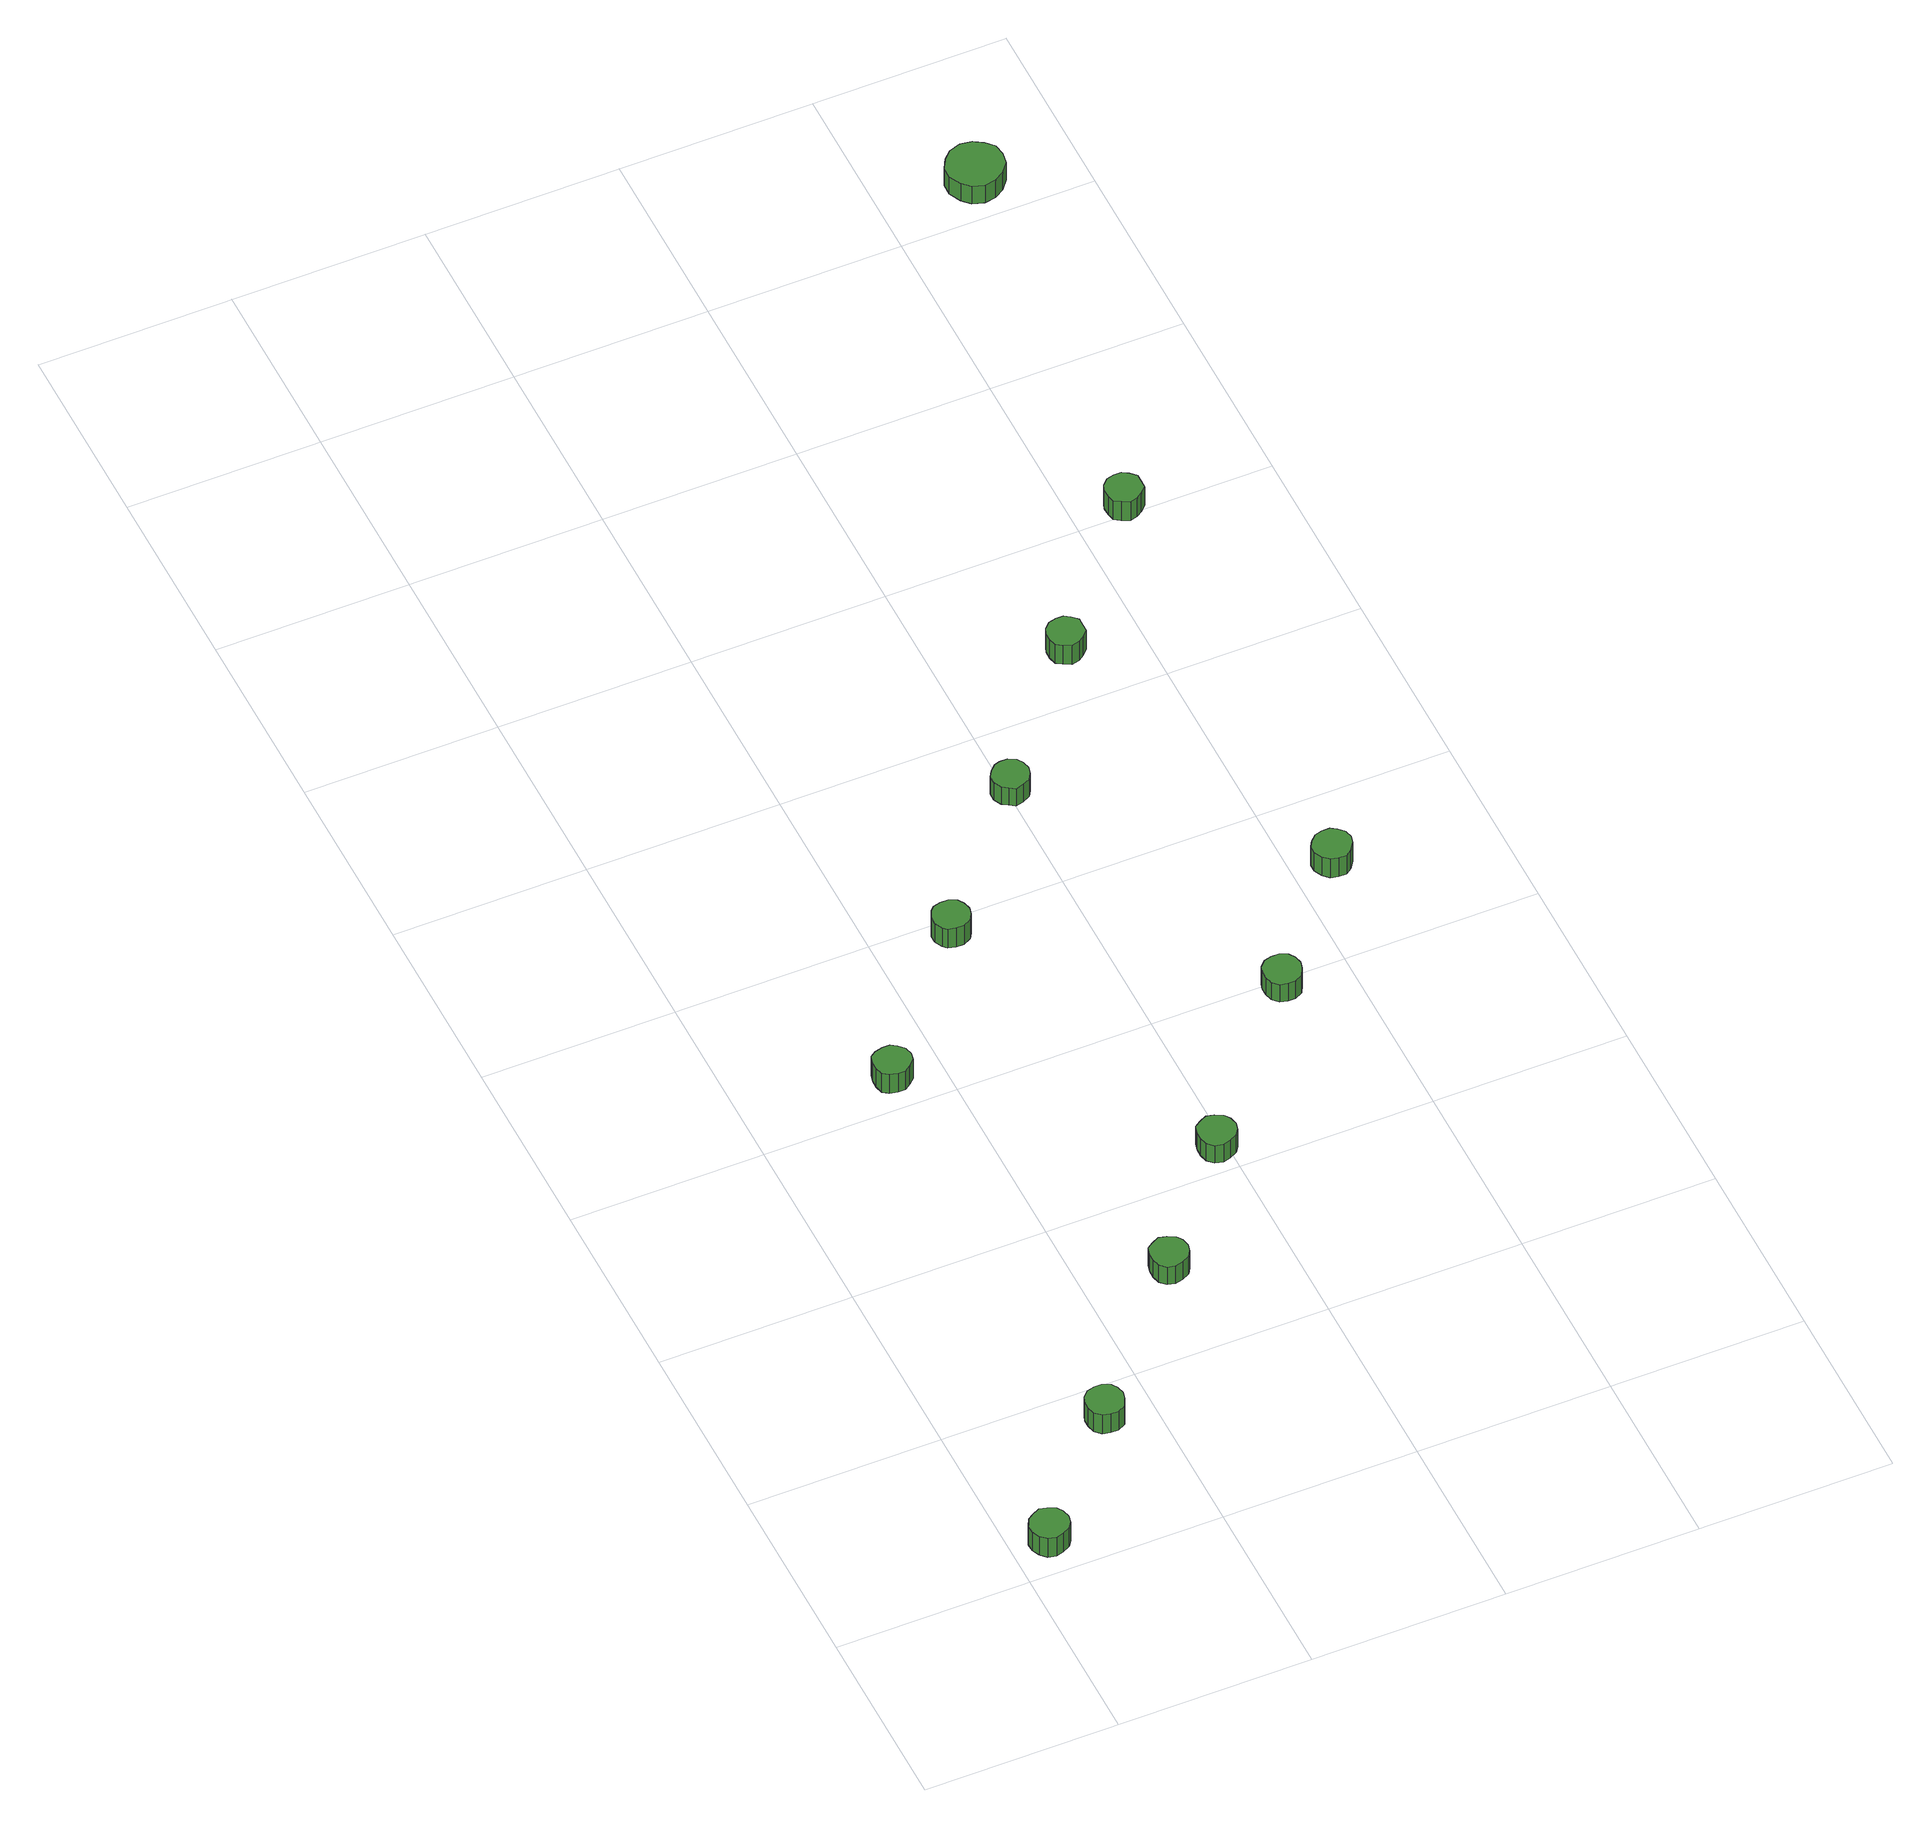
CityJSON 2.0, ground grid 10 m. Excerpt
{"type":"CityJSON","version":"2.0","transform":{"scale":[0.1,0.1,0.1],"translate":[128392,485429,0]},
"CityObjects":{
"tree1":{"type":"SolitaryVegetationObject","attributes":{"function":"something"},"geometry":[{"type":"MultiSurface","lod":"1","boundaries":[[[0,1,2,3,4,5,6,7,8,9,10,11,12,13,14]],[[15,16,17,18,19,20,21,22,23,24,25,26,27,28,29]],[[0,29,28,1]],[[1,28,27,2]],[[2,27,26,3]],[[3,26,25,4]],[[4,25,24,5]],[[5,24,23,6]],[[6,23,22,7]],[[7,22,21,8]],[[8,21,20,9]],[[9,20,19,10]],[[10,19,18,11]],[[11,18,17,12]],[[12,17,16,13]],[[13,16,15,14]],[[14,15,29,0]]]}]},
"tree2":{"type":"SolitaryVegetationObject","attributes":{"function":"something"},"geometry":[{"type":"MultiSurface","lod":"1","boundaries":[[[30,31,32,33,34,35,36,37,38,39,40,41,42,43,44]],[[45,46,47,48,49,50,51,52,53,54,55,56,57,58,59]],[[30,59,58,31]],[[31,58,57,32]],[[32,57,56,33]],[[33,56,55,34]],[[34,55,54,35]],[[35,54,53,36]],[[36,53,52,37]],[[37,52,51,38]],[[38,51,50,39]],[[39,50,49,40]],[[40,49,48,41]],[[41,48,47,42]],[[42,47,46,43]],[[43,46,45,44]],[[44,45,59,30]]]}]},
"tree3":{"type":"SolitaryVegetationObject","attributes":{"function":"something"},"geometry":[{"type":"MultiSurface","lod":"1","boundaries":[[[60,61,62,63,64,65,66,67,68,69,70,71,72,73,74]],[[75,76,77,78,79,80,81,82,83,84,85,86,87,88,89]],[[60,89,88,61]],[[61,88,87,62]],[[62,87,86,63]],[[63,86,85,64]],[[64,85,84,65]],[[65,84,83,66]],[[66,83,82,67]],[[67,82,81,68]],[[68,81,80,69]],[[69,80,79,70]],[[70,79,78,71]],[[71,78,77,72]],[[72,77,76,73]],[[73,76,75,74]],[[74,75,89,60]]]}]},
"tree4":{"type":"SolitaryVegetationObject","attributes":{"function":"something"},"geometry":[{"type":"MultiSurface","lod":"1","boundaries":[[[90,91,92,93,94,95,96,97,98,99,100,101,102,103,104]],[[105,106,107,108,109,110,111,112,113,114,115,116,117,118,119]],[[90,119,118,91]],[[91,118,117,92]],[[92,117,116,93]],[[93,116,115,94]],[[94,115,114,95]],[[95,114,113,96]],[[96,113,112,97]],[[97,112,111,98]],[[98,111,110,99]],[[99,110,109,100]],[[100,109,108,101]],[[101,108,107,102]],[[102,107,106,103]],[[103,106,105,104]],[[104,105,119,90]]]}]},
"tree5":{"type":"SolitaryVegetationObject","attributes":{"function":"something"},"geometry":[{"type":"MultiSurface","lod":"1","boundaries":[[[120,121,122,123,124,125,126,127,128,129,130,131,132,133,134]],[[135,136,137,138,139,140,141,142,143,144,145,146,147,148,149]],[[120,149,148,121]],[[121,148,147,122]],[[122,147,146,123]],[[123,146,145,124]],[[124,145,144,125]],[[125,144,143,126]],[[126,143,142,127]],[[127,142,141,128]],[[128,141,140,129]],[[129,140,139,130]],[[130,139,138,131]],[[131,138,137,132]],[[132,137,136,133]],[[133,136,135,134]],[[134,135,149,120]]]}]},
"tree6":{"type":"SolitaryVegetationObject","attributes":{"function":"something"},"geometry":[{"type":"MultiSurface","lod":"1","boundaries":[[[150,151,152,153,154,155,156,157,158,159,160,161,162,163,164]],[[165,166,167,168,169,170,171,172,173,174,175,176,177,178,179]],[[150,179,178,151]],[[151,178,177,152]],[[152,177,176,153]],[[153,176,175,154]],[[154,175,174,155]],[[155,174,173,156]],[[156,173,172,157]],[[157,172,171,158]],[[158,171,170,159]],[[159,170,169,160]],[[160,169,168,161]],[[161,168,167,162]],[[162,167,166,163]],[[163,166,165,164]],[[164,165,179,150]]]}]},
"tree7":{"type":"SolitaryVegetationObject","attributes":{"function":"something"},"geometry":[{"type":"MultiSurface","lod":"1","boundaries":[[[180,181,182,183,184,185,186,187,188,189,190,191,192,193,194]],[[195,196,197,198,199,200,201,202,203,204,205,206,207,208,209]],[[180,209,208,181]],[[181,208,207,182]],[[182,207,206,183]],[[183,206,205,184]],[[184,205,204,185]],[[185,204,203,186]],[[186,203,202,187]],[[187,202,201,188]],[[188,201,200,189]],[[189,200,199,190]],[[190,199,198,191]],[[191,198,197,192]],[[192,197,196,193]],[[193,196,195,194]],[[194,195,209,180]]]}]},
"tree8":{"type":"SolitaryVegetationObject","attributes":{"function":"something"},"geometry":[{"type":"MultiSurface","lod":"1","boundaries":[[[210,211,212,213,214,215,216,217,218,219,220,221,222,223,224]],[[225,226,227,228,229,230,231,232,233,234,235,236,237,238,239]],[[210,239,238,211]],[[211,238,237,212]],[[212,237,236,213]],[[213,236,235,214]],[[214,235,234,215]],[[215,234,233,216]],[[216,233,232,217]],[[217,232,231,218]],[[218,231,230,219]],[[219,230,229,220]],[[220,229,228,221]],[[221,228,227,222]],[[222,227,226,223]],[[223,226,225,224]],[[224,225,239,210]]]}]},
"tree9":{"type":"SolitaryVegetationObject","attributes":{"function":"something"},"geometry":[{"type":"MultiSurface","lod":"1","boundaries":[[[240,241,242,243,244,245,246,247,248,249,250,251,252,253,254]],[[255,256,257,258,259,260,261,262,263,264,265,266,267,268,269]],[[240,269,268,241]],[[241,268,267,242]],[[242,267,266,243]],[[243,266,265,244]],[[244,265,264,245]],[[245,264,263,246]],[[246,263,262,247]],[[247,262,261,248]],[[248,261,260,249]],[[249,260,259,250]],[[250,259,258,251]],[[251,258,257,252]],[[252,257,256,253]],[[253,256,255,254]],[[254,255,269,240]]]}]},
"tree10":{"type":"SolitaryVegetationObject","attributes":{"function":"something"},"geometry":[{"type":"MultiSurface","lod":"1","boundaries":[[[270,271,272,273,274,275,276,277,278,279,280,281,282,283,284]],[[285,286,287,288,289,290,291,292,293,294,295,296,297,298,299]],[[270,299,298,271]],[[271,298,297,272]],[[272,297,296,273]],[[273,296,295,274]],[[274,295,294,275]],[[275,294,293,276]],[[276,293,292,277]],[[277,292,291,278]],[[278,291,290,279]],[[279,290,289,280]],[[280,289,288,281]],[[281,288,287,282]],[[282,287,286,283]],[[283,286,285,284]],[[284,285,299,270]]]}]},
"tree11":{"type":"SolitaryVegetationObject","attributes":{"function":"something"},"geometry":[{"type":"MultiSurface","lod":"1","boundaries":[[[300,301,302,303,304,305,306,307,308,309,310,311,312,313,314]],[[315,316,317,318,319,320,321,322,323,324,325,326,327,328,329]],[[300,329,328,301]],[[301,328,327,302]],[[302,327,326,303]],[[303,326,325,304]],[[304,325,324,305]],[[305,324,323,306]],[[306,323,322,307]],[[307,322,321,308]],[[308,321,320,309]],[[309,320,319,310]],[[310,319,318,311]],[[311,318,317,312]],[[312,317,316,313]],[[313,316,315,314]],[[314,315,329,300]]]}]},
"tree12":{"type":"SolitaryVegetationObject","attributes":{"function":"something"},"geometry":[{"type":"MultiSurface","lod":"1","boundaries":[[[330,331,332,333,334,335,336,337,338,339,340,341,342,343,344]],[[345,346,347,348,349,350,351,352,353,354,355,356,357,358,359]],[[330,359,358,331]],[[331,358,357,332]],[[332,357,356,333]],[[333,356,355,334]],[[334,355,354,335]],[[335,354,353,336]],[[336,353,352,337]],[[337,352,351,338]],[[338,351,350,339]],[[339,350,349,340]],[[340,349,348,341]],[[341,348,347,342]],[[342,347,346,343]],[[343,346,345,344]],[[344,345,359,330]]]}]}
},
"vertices":[
[29,19,19],[28,23,19],[26,26,19],[22,28,19],[18,29,19],[14,27,19],[11,25,19],[9,21,19],[9,17,19],[11,13,19],[14,10,19],[18,9,19],[22,10,19],[26,12,19],[28,15,19],[28,15,6],[26,12,6],[22,10,6],[18,9,6],[14,10,6],[11,13,6],[9,17,6],[9,21,6],[11,25,6],[14,27,6],[18,29,6],[22,28,6],[26,26,6],[28,23,6],[29,19,6],
[85,80,19],[84,84,19],[82,87,19],[78,89,19],[74,89,19],[70,88,19],[67,85,19],[66,82,19],[66,78,19],[67,74,19],[70,71,19],[74,70,19],[78,70,19],[82,72,19],[84,76,19],[84,76,6],[82,72,6],[78,70,6],[74,70,6],[70,71,6],[67,74,6],[66,78,6],[66,82,6],[67,85,6],[70,88,6],[74,89,6],[78,89,6],[82,87,6],[84,84,6],[85,80,6],
[85,319,18],[84,323,18],[81,326,18],[78,328,18],[74,328,18],[70,327,18],[67,325,18],[66,321,18],[66,317,18],[67,313,18],[70,311,18],[74,310,18],[78,310,18],[81,312,18],[84,315,18],[84,315,5],[81,312,5],[78,310,5],[74,310,5],[70,311,5],[67,313,5],[66,317,5],[66,321,5],[67,325,5],[70,327,5],[74,328,5],[78,328,5],[81,326,5],[84,323,5],[85,319,5],
[152,153,19],[151,157,19],[149,160,19],[145,162,19],[141,163,19],[137,161,19],[134,159,19],[133,155,19],[133,151,19],[134,147,19],[137,144,19],[141,143,19],[145,144,19],[149,146,19],[151,149,19],[151,149,7],[149,146,7],[145,144,7],[141,143,7],[137,144,7],[134,147,7],[133,151,7],[133,155,7],[134,159,7],[137,161,7],[141,163,7],[145,162,7],[149,160,7],[151,157,7],[152,153,7],
[148,391,19],[147,395,19],[145,398,19],[141,400,19],[137,400,19],[133,399,19],[131,397,19],[129,393,19],[129,389,19],[131,385,19],[133,383,19],[137,382,19],[141,382,19],[145,384,19],[147,387,19],[147,387,6],[145,384,6],[141,382,6],[137,382,6],[133,383,6],[131,385,6],[129,389,6],[129,393,6],[131,397,6],[133,399,6],[137,400,6],[141,400,6],[145,398,6],[147,395,6],[148,391,6],
[205,215,18],[204,219,18],[202,222,18],[198,224,18],[194,225,18],[190,223,18],[187,221,18],[186,217,18],[186,213,18],[187,209,18],[190,206,18],[194,205,18],[198,206,18],[202,208,18],[204,211,18],[204,211,6],[202,208,6],[198,206,6],[194,205,6],[190,206,6],[187,209,6],[186,213,6],[186,217,6],[187,221,6],[190,223,6],[194,225,6],[198,224,6],[202,222,6],[204,219,6],[205,215,6],
[211,462,18],[210,466,18],[208,469,18],[204,471,18],[200,471,18],[197,470,18],[194,467,18],[192,464,18],[192,460,18],[194,456,18],[197,454,18],[200,452,18],[204,453,18],[208,455,18],[210,458,18],[210,458,6],[208,455,6],[204,453,6],[200,452,6],[197,454,6],[194,456,6],[192,460,6],[192,464,6],[194,467,6],[197,470,6],[200,471,6],[204,471,6],[208,469,6],[210,466,6],[211,462,6],
[275,295,19],[274,299,19],[272,302,19],[268,304,19],[264,304,19],[260,303,19],[257,300,19],[256,297,19],[256,293,19],[257,289,19],[260,286,19],[264,285,19],[268,285,19],[272,287,19],[274,291,19],[274,291,7],[272,287,7],[268,285,7],[264,285,7],[260,286,7],[257,289,7],[256,293,7],[256,297,7],[257,300,7],[260,303,7],[264,304,7],[268,304,7],[272,302,7],[274,299,7],[275,295,7],
[272,534,18],[272,538,18],[269,541,18],[266,543,18],[262,543,18],[258,542,18],[255,539,18],[254,536,18],[254,532,18],[255,528,18],[258,526,18],[262,524,18],[266,525,18],[269,527,18],[272,530,18],[272,530,5],[269,527,5],[266,525,5],[262,524,5],[258,526,5],[255,528,5],[254,532,5],[254,536,5],[255,539,5],[258,542,5],[262,543,5],[266,543,5],[269,541,5],[272,538,5],[272,534,5],
[330,358,19],[329,362,19],[326,365,19],[323,367,19],[319,367,19],[315,366,19],[312,363,19],[310,360,19],[310,356,19],[312,352,19],[315,349,19],[319,348,19],[323,348,19],[326,350,19],[329,354,19],[329,354,6],[326,350,6],[323,348,6],[319,348,6],[315,349,6],[312,352,6],[310,356,6],[310,360,6],[312,363,6],[315,366,6],[319,367,6],[323,367,6],[326,365,6],[329,362,6],[330,358,6],
[335,606,18],[335,610,18],[332,613,18],[329,615,18],[325,615,18],[321,614,18],[318,611,18],[317,608,18],[317,604,18],[318,600,18],[321,598,18],[325,596,18],[329,597,18],[332,599,18],[335,602,18],[335,602,5],[332,599,5],[329,597,5],[325,596,5],[321,598,5],[318,600,5],[317,604,5],[317,608,5],[318,611,5],[321,614,5],[325,615,5],[329,615,5],[332,613,5],[335,610,5],[335,606,5],
[363,823,18],[362,829,18],[358,833,18],[353,836,18],[347,837,18],[341,835,18],[337,831,18],[334,826,18],[334,820,18],[337,814,18],[341,810,18],[347,808,18],[353,809,18],[358,812,18],[362,817,18],[362,817,6],[358,812,6],[353,809,6],[347,808,6],[341,810,6],[337,814,6],[334,820,6],[334,826,6],[337,831,6],[341,835,6],[347,837,6],[353,836,6],[358,833,6],[362,829,6],[363,823,6]
]}
